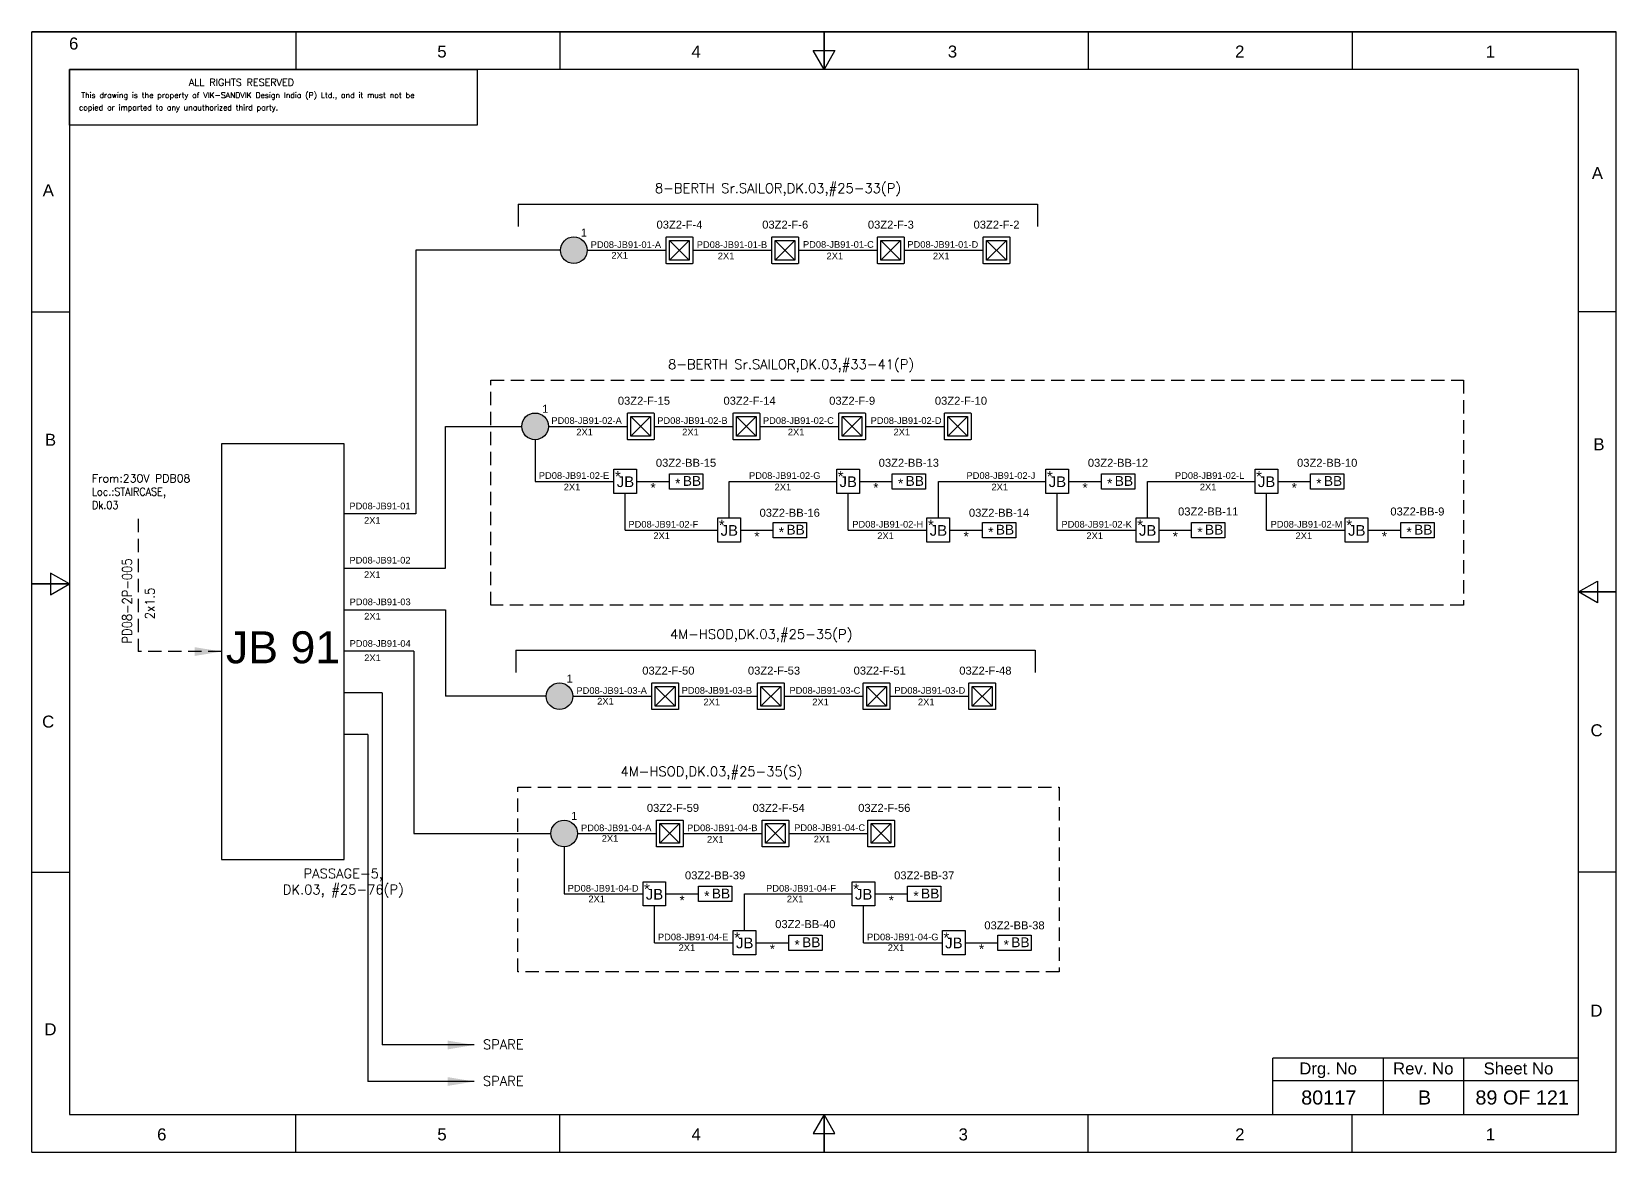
# Model space of a CAD drawing. Header units: inches. Extents: x -3311 to 1429, y -713 to 2436.
# Drawn here: x -1989.7 to -1692.7, y -152.6 to 57.4 of the extents above; entities that cross this region are included whole.
import ezdxf
from ezdxf.enums import TextEntityAlignment as Align

# ---------------------------------------------------------------- set-up
doc = ezdxf.new("R2010")
doc.units = ezdxf.units.IN
doc.linetypes.add('HIDDEN', pattern=[0.375, 0.25, -0.125])
doc.linetypes.add('SOLID', pattern=[0])
for name, color, linetype in [('BB', 7, 'Continuous'), ('Fmount', 7, 'Continuous'), ('LINE', 3, 'SOLID')]:
    doc.layers.add(name, color=color, linetype=linetype)
for name, color, linetype, lineweight in [('ELEC_TXT-025', 1, 'Continuous', 25), ('HEL-025', 1, 'Continuous', 25), ('HEL-035', 2, 'Continuous', 35)]:
    doc.layers.add(name, color=color, linetype=linetype, lineweight=lineweight)
doc.styles.add('_NORMAL', font='arial.ttf')
doc.styles.add('ROMAN S', font='romans.shx')
doc.styles.add('ROMANS', font='simplex.shx', dxfattribs={"width": 0.88})
doc.styles.get("Standard").update_dxf_attribs({"font": 'arial.ttf'})
doc.dimstyles.get("Standard").update_dxf_attribs({"dimtxt": 0.18, "dimasz": 0.18, "dimexe": 0.18, "dimexo": 0.0625, "dimgap": 0.09, "dimtad": 0, "dimtih": 1, "dimtoh": 1, "dimdec": 4, "dimzin": 0, "dimdsep": 46, "dimtxsty": 'Standard', "dimcen": 0.09, "dimadec": 0, "dimazin": 0, "dimtfac": 1, "dimtdec": 4, "dimtofl": 0, "dimtmove": 0, "dimatfit": 3, "dimfxl": 1, "dimtolj": 1, "dimtzin": 0, "dimarcsym": 0})

# ---------------------------------------------------------------- blocks, each defined once
blk = doc.blocks.new('fr')
at = {"color": 7, "linetype": 'Continuous'}
for p, q in [((33763.99, 4500.4), (33466.99, 4500.4)), ((33466.99, 4500.4), (33763.99, 4500.4)), ((33466.99, 4290.33), (33466.99, 4500.4)), ((33516.49, 4500.4), (33516.49, 4493.33)), ((33565.99, 4500.4), (33565.99, 4493.33)), ((33615.49, 4500.4), (33615.49, 4493.33)), ((33615.49, 4493.33), (33615.49, 4500.4)), ((33615.49, 4500.4), (33615.49, 4493.33)), ((33664.99, 4500.4), (33664.99, 4493.33)), ((33714.49, 4500.4), (33714.49, 4493.33)), ((33763.99, 4290.33), (33763.99, 4500.4)), ((33763.99, 4290.33), (33763.99, 4500.4)), ((33615.49, 4493.33), (33613.45, 4496.87)), ((33613.45, 4496.87), (33617.53, 4496.87)), ((33617.53, 4496.87), (33615.49, 4493.33)), ((33756.92, 4493.33), (33474.06, 4493.33)), ((33474.06, 4493.33), (33474.06, 4297.41)), ((33756.92, 4297.41), (33756.92, 4493.33)), ((33466.99, 4447.89), (33474.06, 4447.89)), ((33763.99, 4447.89), (33756.92, 4447.89)), ((33474.06, 4396.87), (33470.53, 4398.91)), ((33470.53, 4398.91), (33470.53, 4394.83)), ((33466.99, 4396.87), (33474.06, 4396.87)), ((33474.06, 4396.87), (33466.99, 4396.87)), ((33466.99, 4396.87), (33474.06, 4396.87)), ((33470.53, 4394.83), (33474.06, 4396.87)), ((33756.92, 4395.37), (33760.45, 4397.41)), ((33760.45, 4397.41), (33760.45, 4393.33)), ((33763.99, 4395.37), (33756.92, 4395.37)), ((33760.45, 4393.33), (33756.92, 4395.37)), ((33756.92, 4395.37), (33763.99, 4395.37)), ((33763.99, 4395.37), (33756.92, 4395.37)), ((33466.99, 4342.85), (33474.06, 4342.85)), ((33763.99, 4342.85), (33756.92, 4342.85)), ((33474.06, 4297.41), (33756.92, 4297.41)), ((33516.49, 4290.33), (33516.49, 4297.41)), ((33565.99, 4290.33), (33565.99, 4297.41)), ((33615.49, 4297.41), (33613.45, 4293.87)), ((33615.49, 4290.33), (33615.49, 4297.41)), ((33617.53, 4293.87), (33615.49, 4297.41)), ((33615.49, 4297.41), (33615.49, 4290.33)), ((33615.49, 4290.33), (33615.49, 4297.41)), ((33664.99, 4290.33), (33664.99, 4297.41)), ((33714.49, 4290.33), (33714.49, 4297.41)), ((33613.45, 4293.87), (33617.53, 4293.87)), ((33466.99, 4290.33), (33763.99, 4290.33)), ((33466.99, 4290.33), (33763.99, 4290.33))]:
    blk.add_line(p, q, dxfattribs=at)
at = {"color": 7, "style": '_NORMAL'}
for s, p in [('6', (33474.86, 4498.18)), ('5', (33543.88, 4496.68)), ('4', (33591.52, 4496.68)), ('3', (33639.57, 4496.68)), ('2', (33693.41, 4496.68)), ('1', (33740.39, 4496.68)), ('A', (33760.45, 4473.88)), ('A', (33470.1, 4470.68)), ('B', (33470.52, 4423.9)), ('B', (33760.74, 4423.06)), ('C', (33470.08, 4371.07)), ('C', (33760.29, 4369.44)), ('D', (33760.27, 4316.89)), ('D', (33470.51, 4313.39)), ('6', (33491.37, 4293.69)), ('5', (33543.89, 4293.69)), ('4', (33591.53, 4293.69)), ('3', (33641.59, 4293.69)), ('2', (33693.43, 4293.69)), ('1', (33740.41, 4293.69))]:
    blk.add_text(s, height=2.25, dxfattribs=at).set_placement(p, align=Align.MIDDLE_CENTER)
blk = doc.blocks.new('A$C4BAD7D21')
at = {"layer": 'HEL-025'}
blk.add_lwpolyline([(-34000, 0), (-34000, 2086), (-18714, 2086), (-18714, 0)], close=True, dxfattribs=at)
at = {"layer": 'HEL-025', "style": 'ROMANS'}
for s, p in [('This drawing is the property of VIK-SANDVIK Design India (P) Ltd., and it must not be', (-33558, 1016)), (' copied or imparted to any unauthorized third party.', (-33785, 550))]:
    blk.add_text(s, height=210, dxfattribs=at).set_placement(p)
at = {"layer": 'HEL-035', "style": 'ROMANS'}
blk.add_text('     ALL RIGHTS RESERVED', height=262.5, dxfattribs=at).set_placement((-30497, 1476))
blk = doc.blocks.new('FIXED_KEY_SWITCH')
h = blk.add_hatch(color=1)
h.dxf.hatch_style = 1
edge = h.paths.add_edge_path()
edge.add_arc((848.13, 1737.46), 2.5, 0, 360)
at = {"color": 1}
blk.add_circle((848.13, 1737.46), 2.5, dxfattribs=at)
at = {"color": 7, "insert": (849.44, 1741.5), "char_height": 1.5, "attachment_point": 1, "style": '_NORMAL'}
blk.add_mtext_dynamic_manual_height_columns('1', width=1.5, gutter_width=7.5, heights=[0], dxfattribs=at)
blk = doc.blocks.new('SWT')
blk.add_blockref('FIXED_KEY_SWITCH', (0, 0))
blk.add_attdef('TAG_NO', (844.55, 1741.11), '', height=1.5)
blk = doc.blocks.new('LED FLUSH MOUNT')
for p, q in [((114818, 79432), (114604, 79219)), ((114604, 79432), (114818, 79219))]:
    blk.add_line(p, q)
blk.add_lwpolyline([(114572, 79470), (114850, 79470, -0.414214), (114856, 79464), (114856, 79186, -0.414214), (114850, 79180), (114572, 79180, -0.414214), (114566, 79186), (114566, 79464, -0.414214)], format="xyb", close=True)
blk.add_lwpolyline([(114604, 79432), (114818, 79432), (114818, 79219), (114604, 79219)], close=True)
blk = doc.blocks.new('LED Flush Mounted Light 22W')
blk.add_blockref('LED FLUSH MOUNT', (0, 0))
at = {"style": 'ROMANS', "width": 0.7}
blk.add_attdef('TAG_NO.:', (113905, 79579), '', height=250, dxfattribs=at)
blk = doc.blocks.new('bunk_light')
blk.add_lwpolyline([(17773, 202986), (18112, 202986), (18112, 202830), (17773, 202830)], close=True)
at = {"char_height": 100, "attachment_point": 1}
for s, insert in [('*', (17831, 202937)), ('BB', (17909, 202962))]:
    blk.add_mtext_dynamic_manual_height_columns(s, width=182.6, gutter_width=7.5, heights=[0], dxfattribs=dict(at, insert=insert))
blk = doc.blocks.new('LED_BUNK _LIGHT')
at = {"xscale": 0.8, "yscale": 0.8, "zscale": 0.8}
blk.add_blockref('bunk_light', (4436, 38936), dxfattribs=at)
at = {"style": 'ROMAN S', "width": 0.7}
blk.add_attdef('TAG_NO:', text='', height=250, dxfattribs=at).set_placement((18767, 201415), align=Align.CENTER)
blk = doc.blocks.new('JB')
blk.add_lwpolyline([(1661.35, 1973.02), (1665.59, 1973.02), (1665.59, 1968.5), (1661.35, 1968.5)], close=True)
at = {"color": 7}
for s, p in [('*', (1661.54, 1970.68)), ('JB', (1661.87, 1969.69))]:
    blk.add_text(s, height=2, dxfattribs=at).set_placement(p)
blk = doc.blocks.new('JB_FOR_BUNKLIGHT')
blk.add_blockref('JB', (0, 0))
blk.add_attdef('TAG_NO:', (1659.46, 1975.19), '', height=1.5)

msp = doc.modelspace()

# ---------------------------------------------------------------- linework, layer by layer
for p, q in [((-1898.54, 25.11), (-1801.18, 25.11)), ((-1917.73, 16.46), (-1917.73, -32.95)), ((-1890.61, 16.46), (-1917.73, 16.46)), ((-1876.34, -26.86), (-1870.19, -26.86)), ((-1834.58, -26.86), (-1828.43, -26.86)), ((-1795.38, -26.86), (-1789.23, -26.86)), ((-1756.17, -26.86), (-1750.03, -26.86)), ((-1856.87, -35.99), (-1850.76, -35.99)), ((-1817.67, -35.99), (-1811.52, -35.99)), ((-1778.47, -35.99), (-1772.32, -35.99)), ((-1739.26, -35.99), (-1733.12, -35.99)), ((-1898.98, -58.49), (-1801.62, -58.49)), ((-1924, -66.52), (-1931.13, -66.52)), ((-1924, -66.52), (-1924, -132.52)), ((-1926.72, -74.32), (-1931.13, -74.32)), ((-1926.72, -74.32), (-1926.72, -139.37)), ((-1870.89, -104.2), (-1864.75, -104.2)), ((-1831.69, -104.2), (-1825.55, -104.2)), ((-1853.98, -113.34), (-1847.84, -113.34)), ((-1814.78, -113.34), (-1808.63, -113.34))]:
    msp.add_line(p, q)
at = {"color": 7, "linetype": 'Continuous'}
for p, q in [((-1699.78, -134.97), (-1757.1, -134.97)), ((-1757.1, -145.57), (-1757.1, -134.97)), ((-1736.33, -145.57), (-1736.33, -134.97)), ((-1721.31, -145.57), (-1721.31, -134.97)), ((-1757.1, -139.15), (-1699.78, -139.15))]:
    msp.add_line(p, q, dxfattribs=at)
at = {"linetype": 'HIDDEN', "ltscale": 10}
for points in [[(-1903.65, -7.89), (-1721.35, -7.89), (-1721.35, -50.07), (-1903.65, -50.07)], [(-1898.6, -84.22), (-1797.16, -84.22), (-1797.16, -118.81), (-1898.6, -118.81)]]:
    msp.add_lwpolyline(points, close=True, dxfattribs=at)
msp.add_lwpolyline([(-1969.75, -33.89), (-1969.75, -58.77)], dxfattribs=at)
at = {"layer": 'LINE', "color": 0}
for p, q in [((-1898.54, 25.11), (-1898.54, 20.92)), ((-1801.18, 25.11), (-1801.18, 20.92)), ((-1885.61, 16.46), (-1870.81, 16.46)), ((-1865.8, 16.46), (-1851.01, 16.46)), ((-1846, 16.46), (-1831.2, 16.46)), ((-1826.19, 16.46), (-1811.39, 16.46)), ((-1912.15, -16.55), (-1897.86, -16.55)), ((-1892.86, -16.55), (-1878.07, -16.55)), ((-1873.06, -16.55), (-1858.26, -16.55)), ((-1853.25, -16.55), (-1838.46, -16.55)), ((-1833.44, -16.55), (-1818.65, -16.55)), ((-1954.15, -19.82), (-1954.15, -97.72)), ((-1931.13, -19.82), (-1954.15, -19.82)), ((-1931.13, -97.72), (-1931.13, -19.82)), ((-1895.36, -19.05), (-1895.36, -26.86)), ((-1895.36, -26.86), (-1880.57, -26.86)), ((-1878.45, -35.99), (-1878.45, -29.12)), ((-1858.99, -26.86), (-1838.81, -26.86)), ((-1858.99, -33.74), (-1858.99, -26.86)), ((-1836.7, -35.99), (-1836.7, -29.12)), ((-1819.78, -26.86), (-1799.61, -26.86)), ((-1819.78, -33.74), (-1819.78, -26.86)), ((-1797.49, -35.99), (-1797.49, -29.12)), ((-1780.58, -26.86), (-1760.41, -26.86)), ((-1780.58, -33.74), (-1780.58, -26.86)), ((-1758.29, -35.99), (-1758.29, -29.12)), ((-1917.73, -32.95), (-1931.13, -32.95)), ((-1878.45, -35.99), (-1861.1, -35.99)), ((-1836.7, -35.99), (-1821.9, -35.99)), ((-1797.49, -35.99), (-1782.7, -35.99)), ((-1758.29, -35.99), (-1743.49, -35.99)), ((-1931.13, -43.11), (-1912.15, -43.11)), ((-1898.98, -58.49), (-1898.98, -62.67)), ((-1801.62, -58.49), (-1801.62, -62.67)), ((-1888.28, -67.14), (-1873.49, -67.14)), ((-1868.48, -67.14), (-1853.68, -67.14)), ((-1848.67, -67.14), (-1833.87, -67.14)), ((-1828.86, -67.14), (-1814.07, -67.14)), ((-1918.07, -92.87), (-1892.42, -92.87)), ((-1887.42, -92.87), (-1872.63, -92.87)), ((-1867.61, -92.87), (-1852.82, -92.87)), ((-1847.81, -92.87), (-1833.01, -92.87)), ((-1954.15, -97.72), (-1931.13, -97.72)), ((-1889.92, -95.37), (-1889.92, -104.2)), ((-1889.92, -104.2), (-1875.13, -104.2)), ((-1873.01, -113.34), (-1873.01, -106.46)), ((-1856.1, -104.2), (-1835.92, -104.2)), ((-1856.1, -111.08), (-1856.1, -104.2)), ((-1833.81, -113.34), (-1833.81, -106.46)), ((-1873.01, -113.34), (-1858.21, -113.34)), ((-1833.81, -113.34), (-1819.01, -113.34))]:
    msp.add_line(p, q, dxfattribs=at)
at = {"layer": 'LINE', "color": 7}
for p, q in [((-1912.15, -43.11), (-1912.15, -16.55)), ((-1931.1, -50.92), (-1912.15, -50.92)), ((-1912.15, -50.92), (-1912.15, -67.14)), ((-1918.07, -58.72), (-1931.13, -58.72)), ((-1918.07, -58.72), (-1918.07, -92.87)), ((-1893.28, -67.14), (-1912.15, -67.14))]:
    msp.add_line(p, q, dxfattribs=at)

# ---------------------------------------------------------------- block references
for name, p in [('fr', (-35456.7, -4442.97)), ('SWT', (-2736.24, -1721)), ('SWT', (-2743.49, -1754.01)), ('JB_FOR_BUNKLIGHT', (-3541.92, -1997.62)), ('JB_FOR_BUNKLIGHT', (-3500.17, -1997.62)), ('JB_FOR_BUNKLIGHT', (-3460.96, -1997.62)), ('JB_FOR_BUNKLIGHT', (-3421.76, -1997.62)), ('JB_FOR_BUNKLIGHT', (-3522.46, -2006.75)), ('JB_FOR_BUNKLIGHT', (-3483.26, -2006.75)), ('JB_FOR_BUNKLIGHT', (-3444.05, -2006.75)), ('JB_FOR_BUNKLIGHT', (-3404.85, -2006.75)), ('SWT', (-2738.91, -1804.6)), ('SWT', (-2738.05, -1830.33)), ('JB_FOR_BUNKLIGHT', (-3536.48, -2074.96)), ('JB_FOR_BUNKLIGHT', (-3497.28, -2074.96)), ('JB_FOR_BUNKLIGHT', (-3519.57, -2084.09)), ('JB_FOR_BUNKLIGHT', (-3480.37, -2084.09))]:
    msp.add_blockref(name, p)
at = {"layer": 'BB'}
ref = msp.add_blockref('LED_BUNK _LIGHT', (-2299.98, -4663.95), dxfattribs=dict(at, xscale=0.02304, yscale=0.02304, zscale=0.02304))
ref.add_attrib('TAG_NO:', '03Z2-BB-15', dxfattribs={"layer": '0', "height": 1.5}).set_placement((-1867.07, -24.58, 0), align=Align.BOTTOM_CENTER)
ref = msp.add_blockref('LED_BUNK _LIGHT', (-2258.22, -4663.95), dxfattribs=dict(at, xscale=0.02304, yscale=0.02304, zscale=0.02304))
ref.add_attrib('TAG_NO:', '03Z2-BB-13', dxfattribs={"layer": '0', "height": 1.5}).set_placement((-1825.31, -24.58, 0), align=Align.BOTTOM_CENTER)
ref = msp.add_blockref('LED_BUNK _LIGHT', (-2219.02, -4663.95), dxfattribs=dict(at, xscale=0.02304, yscale=0.02304, zscale=0.02304))
ref.add_attrib('TAG_NO:', '03Z2-BB-12', dxfattribs={"layer": '0', "height": 1.5}).set_placement((-1786.11, -24.58, 0), align=Align.BOTTOM_CENTER)
ref = msp.add_blockref('LED_BUNK _LIGHT', (-2179.82, -4663.95), dxfattribs=dict(at, xscale=0.02304, yscale=0.02304, zscale=0.02304))
ref.add_attrib('TAG_NO:', '03Z2-BB-10', dxfattribs={"layer": '0', "height": 1.5}).set_placement((-1746.9, -24.58, 0), align=Align.BOTTOM_CENTER)
ref = msp.add_blockref('LED_BUNK _LIGHT', (-2280.55, -4673.08), dxfattribs=dict(at, xscale=0.02304, yscale=0.02304, zscale=0.02304))
ref.add_attrib('TAG_NO:', '03Z2-BB-16', dxfattribs={"layer": '0', "height": 1.5}).set_placement((-1847.64, -33.95, 0), align=Align.BOTTOM_CENTER)
ref = msp.add_blockref('LED_BUNK _LIGHT', (-2241.31, -4673.08), dxfattribs=dict(at, xscale=0.02304, yscale=0.02304, zscale=0.02304))
ref.add_attrib('TAG_NO:', '03Z2-BB-14', dxfattribs={"layer": '0', "height": 1.5}).set_placement((-1808.4, -33.95, 0), align=Align.BOTTOM_CENTER)
ref = msp.add_blockref('LED_BUNK _LIGHT', (-2202.11, -4673.08), dxfattribs=dict(at, xscale=0.02304, yscale=0.02304, zscale=0.02304))
ref.add_attrib('TAG_NO:', '03Z2-BB-11', dxfattribs={"layer": '0', "height": 1.5}).set_placement((-1769.2, -33.71, 0), align=Align.BOTTOM_CENTER)
ref = msp.add_blockref('LED_BUNK _LIGHT', (-2162.91, -4673.08), dxfattribs=dict(at, xscale=0.02304, yscale=0.02304, zscale=0.02304))
ref.add_attrib('TAG_NO:', '03Z2-BB-9', dxfattribs={"layer": '0', "height": 1.5}).set_placement((-1729.99, -33.71, 0), align=Align.BOTTOM_CENTER)
ref = msp.add_blockref('LED_BUNK _LIGHT', (-2294.54, -4741.29), dxfattribs=dict(at, xscale=0.02304, yscale=0.02304, zscale=0.02304))
ref.add_attrib('TAG_NO:', '03Z2-BB-39', dxfattribs={"layer": '0', "height": 1.5}).set_placement((-1861.62, -101.92, 0), align=Align.BOTTOM_CENTER)
ref = msp.add_blockref('LED_BUNK _LIGHT', (-2255.33, -4741.29), dxfattribs=dict(at, xscale=0.02304, yscale=0.02304, zscale=0.02304))
ref.add_attrib('TAG_NO:', '03Z2-BB-37', dxfattribs={"layer": '0', "height": 1.5}).set_placement((-1822.42, -101.92, 0), align=Align.BOTTOM_CENTER)
ref = msp.add_blockref('LED_BUNK _LIGHT', (-2277.62, -4750.43), dxfattribs=dict(at, xscale=0.02304, yscale=0.02304, zscale=0.02304))
ref.add_attrib('TAG_NO:', '03Z2-BB-40', dxfattribs={"layer": '0', "height": 1.5}).set_placement((-1844.71, -111.06, 0), align=Align.BOTTOM_CENTER)
ref = msp.add_blockref('LED_BUNK _LIGHT', (-2238.42, -4750.43), dxfattribs=dict(at, xscale=0.02304, yscale=0.02304, zscale=0.02304))
ref.add_attrib('TAG_NO:', '03Z2-BB-38', dxfattribs={"layer": '0', "height": 1.5}).set_placement((-1805.51, -111.29, 0), align=Align.BOTTOM_CENTER)
at = {"layer": 'ELEC_TXT-025', "color": 0, "xscale": 0.005, "yscale": 0.005, "zscale": 0.005}
msp.add_blockref('A$C4BAD7D21', (-1812.64, 39.93), dxfattribs=at)
at = {"layer": 'Fmount'}
ref = msp.add_blockref('LED Flush Mounted Light 22W', (-3850.51, -1354.29), dxfattribs=dict(at, xscale=0.01728, yscale=0.01728, zscale=0.01728))
ref.add_attrib('TAG_NO.:', '03Z2-F-4', dxfattribs={"layer": '0', "height": 1.5}).set_placement((-1872.6, 20.06), align=Align.BOTTOM_LEFT)
ref = msp.add_blockref('LED Flush Mounted Light 22W', (-3830.71, -1354.29), dxfattribs=dict(at, xscale=0.01728, yscale=0.01728, zscale=0.01728))
ref.add_attrib('TAG_NO.:', '03Z2-F-6', dxfattribs={"layer": '0', "height": 1.5}).set_placement((-1852.79, 20.06), align=Align.BOTTOM_LEFT)
ref = msp.add_blockref('LED Flush Mounted Light 22W', (-3810.9, -1354.29), dxfattribs=dict(at, xscale=0.01728, yscale=0.01728, zscale=0.01728))
ref.add_attrib('TAG_NO.:', '03Z2-F-3', dxfattribs={"layer": '0', "height": 1.5}).set_placement((-1832.99, 20.06), align=Align.BOTTOM_LEFT)
ref = msp.add_blockref('LED Flush Mounted Light 22W', (-3791.09, -1354.29), dxfattribs=dict(at, xscale=0.01728, yscale=0.01728, zscale=0.01728))
ref.add_attrib('TAG_NO.:', '03Z2-F-2', dxfattribs={"layer": '0', "height": 1.5}).set_placement((-1813.18, 20.06), align=Align.BOTTOM_LEFT)
ref = msp.add_blockref('LED Flush Mounted Light 22W', (-3857.77, -1387.29), dxfattribs=dict(at, xscale=0.01728, yscale=0.01728, zscale=0.01728))
ref.add_attrib('TAG_NO.:', '03Z2-F-15', dxfattribs={"layer": '0', "height": 1.5}).set_placement((-1879.85, -12.95), align=Align.BOTTOM_LEFT)
ref = msp.add_blockref('LED Flush Mounted Light 22W', (-3837.96, -1387.29), dxfattribs=dict(at, xscale=0.01728, yscale=0.01728, zscale=0.01728))
ref.add_attrib('TAG_NO.:', '03Z2-F-14', dxfattribs={"layer": '0', "height": 1.5}).set_placement((-1860.05, -12.95), align=Align.BOTTOM_LEFT)
ref = msp.add_blockref('LED Flush Mounted Light 22W', (-3818.15, -1387.29), dxfattribs=dict(at, xscale=0.01728, yscale=0.01728, zscale=0.01728))
ref.add_attrib('TAG_NO.:', '03Z2-F-9', dxfattribs={"layer": '0', "height": 1.5}).set_placement((-1840.24, -12.95), align=Align.BOTTOM_LEFT)
ref = msp.add_blockref('LED Flush Mounted Light 22W', (-3798.35, -1387.29), dxfattribs=dict(at, xscale=0.01728, yscale=0.01728, zscale=0.01728))
ref.add_attrib('TAG_NO.:', '03Z2-F-10', dxfattribs={"layer": '0', "height": 1.5}).set_placement((-1820.43, -12.95), align=Align.BOTTOM_LEFT)
ref = msp.add_blockref('LED Flush Mounted Light 22W', (-3853.19, -1437.88), dxfattribs=dict(at, xscale=0.01728, yscale=0.01728, zscale=0.01728))
ref.add_attrib('TAG_NO.:', '03Z2-F-50', dxfattribs={"layer": '0', "height": 1.5}).set_placement((-1875.27, -63.54), align=Align.BOTTOM_LEFT)
ref = msp.add_blockref('LED Flush Mounted Light 22W', (-3833.38, -1437.88), dxfattribs=dict(at, xscale=0.01728, yscale=0.01728, zscale=0.01728))
ref.add_attrib('TAG_NO.:', '03Z2-F-53', dxfattribs={"layer": '0', "height": 1.5}).set_placement((-1855.47, -63.54), align=Align.BOTTOM_LEFT)
ref = msp.add_blockref('LED Flush Mounted Light 22W', (-3813.57, -1437.88), dxfattribs=dict(at, xscale=0.01728, yscale=0.01728, zscale=0.01728))
ref.add_attrib('TAG_NO.:', '03Z2-F-51', dxfattribs={"layer": '0', "height": 1.5}).set_placement((-1835.66, -63.54), align=Align.BOTTOM_LEFT)
ref = msp.add_blockref('LED Flush Mounted Light 22W', (-3793.77, -1437.88), dxfattribs=dict(at, xscale=0.01728, yscale=0.01728, zscale=0.01728))
ref.add_attrib('TAG_NO.:', '03Z2-F-48', dxfattribs={"layer": '0', "height": 1.5}).set_placement((-1815.85, -63.54), align=Align.BOTTOM_LEFT)
ref = msp.add_blockref('LED Flush Mounted Light 22W', (-3852.32, -1463.61), dxfattribs=dict(at, xscale=0.01728, yscale=0.01728, zscale=0.01728))
ref.add_attrib('TAG_NO.:', '03Z2-F-59', dxfattribs={"layer": '0', "height": 1.5}).set_placement((-1874.41, -89.27), align=Align.BOTTOM_LEFT)
ref = msp.add_blockref('LED Flush Mounted Light 22W', (-3832.52, -1463.61), dxfattribs=dict(at, xscale=0.01728, yscale=0.01728, zscale=0.01728))
ref.add_attrib('TAG_NO.:', '03Z2-F-54', dxfattribs={"layer": '0', "height": 1.5}).set_placement((-1854.6, -89.27), align=Align.BOTTOM_LEFT)
ref = msp.add_blockref('LED Flush Mounted Light 22W', (-3812.71, -1463.61), dxfattribs=dict(at, xscale=0.01728, yscale=0.01728, zscale=0.01728))
ref.add_attrib('TAG_NO.:', '03Z2-F-56', dxfattribs={"layer": '0', "height": 1.5}).set_placement((-1834.8, -89.27), align=Align.BOTTOM_LEFT)

# ---------------------------------------------------------------- texts
at = {"color": 7}
for s, height, p in [('PD08-JB91-01-A', 1.25, (-1884.94, 16.89, 0.03)), ('PD08-JB91-01-B', 1.25, (-1865.06, 16.89, 0.03)), ('PD08-JB91-01-C', 1.25, (-1845.16, 16.92, 0.16)), ('PD08-JB91-01-D', 1.25, (-1825.59, 16.92, 0.16)), ('2X1', 1.25, (-1881.06, 14.89)), ('2X1', 1.25, (-1861.12, 14.77)), ('2X1', 1.25, (-1840.73, 14.77)), ('2X1', 1.25, (-1820.79, 14.77)), ('PD08-JB91-02-A', 1.25, (-1892.31, -16.09, 0.16)), ('PD08-JB91-02-B', 1.25, (-1872.47, -16.09, 0.16)), ('PD08-JB91-02-C', 1.25, (-1852.66, -16.09, 0.16)), ('PD08-JB91-02-D', 1.25, (-1832.47, -16.09, 0.14)), ('2X1', 1.25, (-1887.63, -18.24)), ('2X1', 1.25, (-1867.79, -18.24)), ('2X1', 1.25, (-1847.99, -18.24)), ('2X1', 1.25, (-1828.18, -18.24)), ('PD08-JB91-02-E', 1.25, (-1894.66, -26.4, 0.16)), ('PD08-JB91-02-G', 1.25, (-1855.26, -26.4, 0.14)), ('PD08-JB91-02-J', 1.25, (-1814.5, -26.4, 0.16)), ('PD08-JB91-02-L', 1.25, (-1775.44, -26.4, 0.16)), ('2X1', 1.25, (-1889.99, -28.55)), ('*', 1.8, (-1873.73, -28.96)), ('2X1', 1.25, (-1850.47, -28.55)), ('*', 1.8, (-1831.98, -28.96)), ('2X1', 1.25, (-1809.82, -28.55)), ('*', 1.8, (-1792.77, -28.96)), ('2X1', 1.25, (-1770.77, -28.55)), ('*', 1.8, (-1753.57, -28.96)), ('PD08-JB91-01', 1.25, (-1930.16, -32.11)), ('2X1', 1.25, (-1927.42, -34.8)), ('PD08-JB91-02-F', 1.25, (-1877.87, -35.53, 0.16)), ('PD08-JB91-02-H', 1.25, (-1835.91, -35.53, 0.16)), ('PD08-JB91-02-K', 1.25, (-1796.71, -35.53, 0.16)), ('PD08-JB91-02-M', 1.25, (-1757.51, -35.53, 0.16)), ('2X1', 1.25, (-1873.19, -37.68)), ('*', 1.8, (-1854.27, -38.09)), ('2X1', 1.25, (-1831.23, -37.68)), ('*', 1.8, (-1815.06, -38.09)), ('2X1', 1.25, (-1792.03, -37.68)), ('*', 1.8, (-1775.86, -38.09)), ('2X1', 1.25, (-1752.83, -37.68)), ('*', 1.8, (-1736.66, -38.09)), ('PD08-JB91-02', 1.25, (-1930.16, -42.27)), ('2X1', 1.25, (-1927.42, -44.97)), ('PD08-JB91-03', 1.25, (-1930.13, -50.08)), ('2X1', 1.25, (-1927.39, -52.77)), ('PD08-JB91-04', 1.25, (-1930.13, -57.88)), ('2X1', 1.25, (-1927.39, -60.57)), ('PD08-JB91-03-A', 1.25, (-1887.61, -66.7, 0.03)), ('2X1', 1.25, (-1883.73, -68.7)), ('PD08-JB91-03-B', 1.25, (-1867.89, -66.68, 0.16)), ('2X1', 1.25, (-1863.79, -68.83)), ('PD08-JB91-03-C', 1.25, (-1847.69, -66.68, 0.14)), ('2X1', 1.25, (-1843.4, -68.83)), ('PD08-JB91-03-D', 1.25, (-1828.02, -66.68, 0.16)), ('2X1', 1.25, (-1823.6, -68.83)), ('PD08-JB91-04-A', 1.25, (-1886.75, -92.44, 0.03)), ('PD08-JB91-04-B', 1.25, (-1866.87, -92.44, 0.03)), ('PD08-JB91-04-C', 1.25, (-1846.8, -92.41, 0.08)), ('2X1', 1.25, (-1882.87, -94.43)), ('2X1', 1.25, (-1863.14, -94.59, -0.03)), ('2X1', 1.25, (-1843.13, -94.56)), ('PD08-JB91-04-D', 1.25, (-1889.25, -103.77, 0.03)), ('PD08-JB91-04-F', 1.25, (-1852.06, -103.77, 0.03)), ('2X1', 1.25, (-1885.37, -105.76)), ('*', 1.8, (-1868.29, -106.3)), ('2X1', 1.25, (-1848.17, -105.76)), ('*', 1.8, (-1829.09, -106.3)), ('PD08-JB91-04-E', 1.25, (-1872.34, -112.9, 0.03)), ('PD08-JB91-04-G', 1.25, (-1833.14, -112.9, 0.03)), ('2X1', 1.25, (-1868.46, -114.9)), ('*', 1.8, (-1851.38, -115.43)), ('2X1', 1.25, (-1829.26, -114.9)), ('*', 1.8, (-1812.17, -115.43))]:
    msp.add_text(s, height=height, dxfattribs=at).set_placement(p)
at = {"color": 7, "lineweight": 30}
msp.add_text('JB 91', height=6, dxfattribs=at).set_placement((-1942.6, -57.97), align=Align.MIDDLE_CENTER)
at = {"color": 7}
for s, height, p in [('Drg. No', 2.246, (-1746.73, -136.92)), ('Rev. No', 2.246, (-1728.89, -136.92)), ('Sheet No', 2.246, (-1711.05, -136.92)), ('80117', 2.653, (-1746.62, -142.36)), ('B', 2.65, (-1728.65, -142.36)), ('89 OF 121', 2.653, (-1710.36, -142.36))]:
    msp.add_text(s, height=height, dxfattribs=at).set_placement(p, align=Align.MIDDLE_CENTER)
at = {"color": 7, "char_height": 1.8, "attachment_point": 1, "style": '_NORMAL'}
for s, insert, width in [('{\\Fromans|c0;\\C2;8-BERTH Sr.SAILOR,DK.03,#25-33(P)}', (-1872.89, 28.99, 0.22), 74.3987), ('{\\Fromans|c0;\\C2;8-BERTH Sr.SAILOR,DK.03,#33-41(P)}', (-1870.44, -4.02, 0.22), 74.3987), ('{\\Fromans|c0;\\C2;4M-HSOD,DK.03,#25-35(P)}', (-1870.06, -54.61, 0.22), 74.3987), ('{\\Fromans|c0;\\C2;4M-HSOD,DK.03,#25-35(S)}', (-1879.34, -80.34, 0.22), 74.3987), ('{\\Fromans|c0;\\C2;SPARE}', (-1905.13, -131.52), 8.1658), ('{\\Fromans|c0;\\C2;SPARE}', (-1905.13, -138.37), 8.1658)]:
    msp.add_mtext(s, dxfattribs=dict(at, insert=insert, width=width))
at = {"color": 7, "insert": (-1978.42, -25.55), "char_height": 1.5, "width": 36.8884, "attachment_point": 1}
msp.add_mtext('{\\Fromans|c0;\\C2;From:230V PDB08 \\P\\Fsimplex|c0;\\W0.88;Loc.:STAIRCASE,      \\PDk.03}', dxfattribs=at)
at = {"color": 7, "insert": (-1972.74, -57.27), "char_height": 1.8, "width": 17.1296, "attachment_point": 1, "rotation": 90, "style": '_NORMAL'}
msp.add_mtext('{\\Fromans|c0;\\W0.88;PD08-2P-005}', dxfattribs=at)
at = {"color": 7, "insert": (-1968.47, -52.71), "char_height": 1.8, "attachment_point": 1, "rotation": 90, "style": '_NORMAL'}
msp.add_mtext('{\\Fsimplex|c0;\\W0.88;2x1.5}', dxfattribs=at)
at = {"color": 7, "insert": (-1942.65, -99.48), "char_height": 1.8, "attachment_point": 1, "style": '_NORMAL'}
msp.add_mtext('\\pxqc;{\\Fromans|c0;\\C2;PASSAGE-5, \\PDK.03, #25-76(P)}', dxfattribs=at)

# ---------------------------------------------------------------- leaders
at = {"linetype": 'HIDDEN', "ltscale": 10}
msp.add_leader([(-1954.15, -58.77), (-1969.75, -58.77)], dimstyle='Standard', override={"dimasz": 5, "dimarcsym": 1}, dxfattribs=at)
for points in [[(-1906.75, -132.52), (-1924, -132.52)], [(-1906.75, -139.37), (-1926.72, -139.37)]]:
    msp.add_leader(points, dimstyle='Standard', override={"dimasz": 5, "dimarcsym": 1})

doc.saveas('drawing.dxf')
